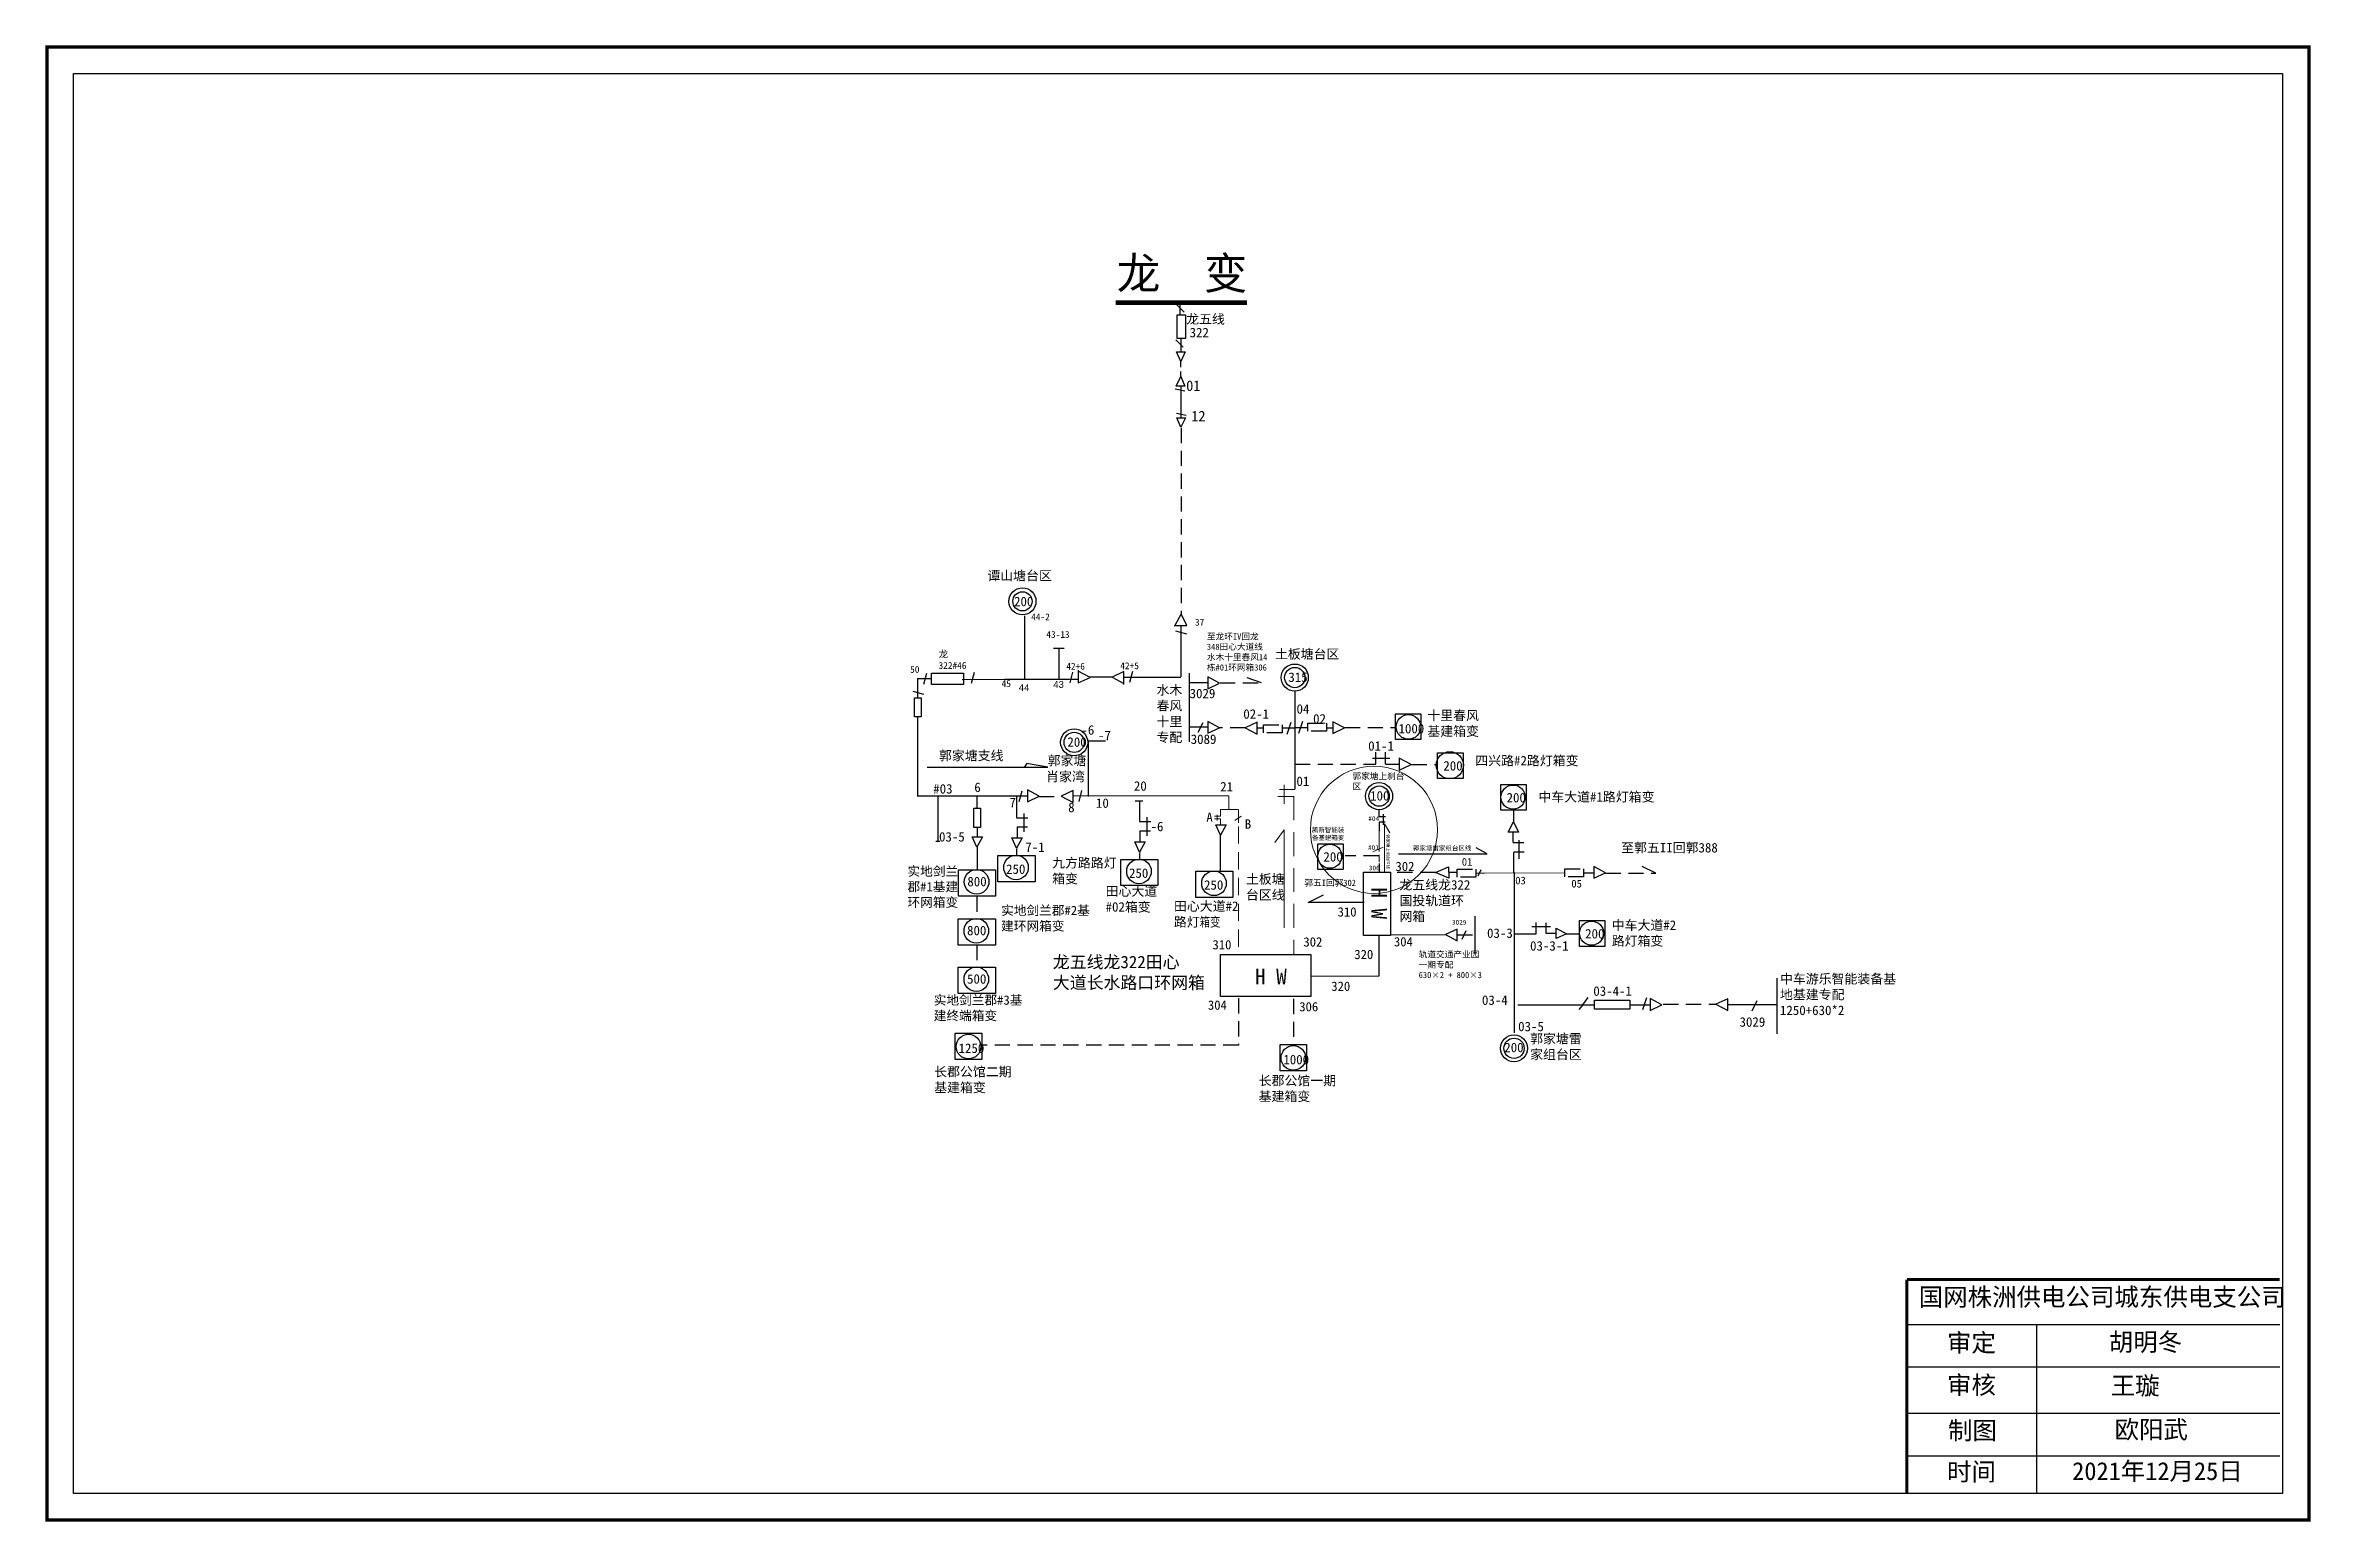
# Model space of a CAD drawing. Extents: x -126 to 605, y -140 to 336.
import ezdxf

# ---------------------------------------------------------------- set-up
doc = ezdxf.new("R2010")
doc.units = 0
doc.header["$LTSCALE"] = 0.774411
doc.linetypes.add('DASHED2', pattern=[9.525, 6.35, -3.175])
doc.layers.get('0').update_dxf_attribs({"linetype": 'CONTINUOUS'})
for name, color, linetype in [('0-RefEdit0', 7, 'CONTINUOUS'), ('MiniCADViewLayer', 7, 'CONTINUOUS'), ('线型', 7, 'DASHED2')]:
    doc.layers.add(name, color=color, linetype=linetype)
doc.styles.add('SimSun_txtstyle_1.00_0_0', font='simsun.ttc', dxfattribs={"height": 1})
doc.styles.add('SimSun_txtstyle_1.50_0_0', font='simsun.ttc', dxfattribs={"height": 1.5})
doc.styles.add('SimSun_txtstyle_2.00_0_0', font='', dxfattribs={"height": 2})
doc.styles.add('SimSun_txtstyle_3.00_0_0', font='', dxfattribs={"height": 3})
doc.styles.add('SimSun_txtstyle_3.05_0_0', font='', dxfattribs={"height": 3.053263})
doc.styles.add('SimSun_txtstyle_300.00_0_0300', font='', dxfattribs={"height": 300})
doc.styles.add('SimSun_txtstyle_4.00_0_0', font='', dxfattribs={"height": 4})
doc.styles.add('SimSun_txtstyle_5.01_0_0', font='', dxfattribs={"height": 5.013118})
doc.styles.add('SimSun_txtstyle_5.79_0_0', font='simsun.ttc', dxfattribs={"height": 5.789306})
doc.styles.get("Standard").update_dxf_attribs({"font": '', "height": 2.5})
doc.styles.add('字体', font='', dxfattribs={"height": 2.5})
doc.styles.add('宋体_txtstyle_5.00_0_0', font='', dxfattribs={"height": 5})
doc.styles.add('宋体_txtstyle_5.77_0_0', font='SIMSUN.TTC', dxfattribs={"height": 5.774157})
doc.styles.add('宋体_txtstyle_5.79_0_0', font='SIMSUN.TTC', dxfattribs={"height": 5.789306})
doc.styles.add('楷体_GB2312_txtstyle_4.00_1_0', font='', dxfattribs={"height": 4})
doc.styles.get('SimSun_txtstyle_2.00_0_0').set_extended_font_data('SimSun')
doc.styles.get('SimSun_txtstyle_3.00_0_0').set_extended_font_data('SimSun')
doc.styles.get('SimSun_txtstyle_3.05_0_0').set_extended_font_data('SimSun')
doc.styles.get('SimSun_txtstyle_300.00_0_0300').set_extended_font_data('SimSun')
doc.styles.get('SimSun_txtstyle_4.00_0_0').set_extended_font_data('SimSun')
doc.styles.get('SimSun_txtstyle_5.01_0_0').set_extended_font_data('SimSun')
doc.styles.get('Standard').set_extended_font_data('SimSun')
doc.styles.get('字体').set_extended_font_data('SimSun')
doc.styles.get('宋体_txtstyle_5.00_0_0').set_extended_font_data('宋体')
doc.styles.get('楷体_GB2312_txtstyle_4.00_1_0').set_extended_font_data('楷体_GB2312', bold=True)

msp = doc.modelspace()

# ---------------------------------------------------------------- linework, layer by layer
for p, q in [((241.69, 250.2), (239.27, 252.62)), ((240.36, 249.46), (240.37, 253.24)), ((241.4, 238.93), (238.98, 241.35)), ((240.71, 237.35), (240.71, 241.55)), ((240.58, 232.52), (240.58, 234.32)), ((240.58, 229.44), (240.58, 231.04)), ((240.64, 226.19), (240.64, 216.23)), ((242.5, 146.33), (239.01, 147.27)), ((240.64, 149.15), (240.64, 132.58)), ((155.6, 131.85), (155.6, 125.76)), ((211.16, 132.5), (218.33, 132.5)), ((224.98, 134.21), (224.04, 130.72)), ((243.35, 111.61), (243.35, 133.74)), ((249.28, 130.62), (243.35, 130.62)), ((155.56, 119.57), (155.56, 93.93)), ((246.22, 114.65), (247.86, 117.85)), ((249.28, 116.25), (243.35, 116.25)), ((208.58, 95.82), (207.63, 92.33)), ((433.07, 17.34), (433.07, 35.26)), ((417.33, 26.82), (432.87, 26.82))]:
    msp.add_line(p, q)
at = {"ltscale": 2}
for p, q in [((240.57, 234.31), (239.25, 237.38)), ((239.25, 237.38), (242.04, 237.38)), ((242.04, 237.38), (240.57, 234.31)), ((239.1, 226.36), (240.57, 229.44)), ((240.57, 229.44), (241.89, 226.36)), ((241.89, 226.36), (239.1, 226.36)), ((240.6, 213.1), (239.28, 216.18)), ((239.28, 216.18), (242.07, 216.18)), ((242.07, 216.18), (240.6, 213.1))]:
    msp.add_line(p, q, dxfattribs=at)
at = {"color": 7, "linetype": 'DASHED2'}
for p, q in [((240.66, 212.9), (240.66, 152.88)), ((160, 131.91), (155.54, 131.91)), ((266.65, 130.65), (260.35, 132.71)), ((253.28, 130.65), (266.65, 130.65)), ((194.77, 93.97), (201.91, 93.97)), ((304.48, 74.8), (293.61, 74.8)), ((259.21, 28.8), (259.21, 13.64)), ((425.05, 24.71), (426.64, 28.04)), ((259.21, 13.64), (176.54, 13.64))]:
    msp.add_line(p, q, dxfattribs=at)
at = {"color": 0}
for p, q in [((190.13, 152.18), (190.13, 131.63)), ((199.53, 141.8), (202.93, 141.8)), ((158.49, 133.58), (157.55, 130.09)), ((170.01, 131.73), (183.81, 131.76)), ((173.85, 133.93), (172.91, 130.44)), ((205.67, 134.07), (204.73, 130.58)), ((157.65, 126.87), (154.16, 127.81)), ((277.43, 128.01), (277.43, 96.25)), ((274.98, 114.03), (276.26, 117.86)), ((279.88, 118.12), (278.61, 114.28)), ((210.68, 111.9), (210.68, 93.97)), ((158.69, 103.38), (197.66, 103.38)), ((190.83, 104.51), (190.09, 103.27)), ((197.66, 103.38), (190.76, 104.61)), ((300.53, 104.31), (303.53, 104.31)), ((302.48, 106.26), (308.04, 106.26)), ((303.53, 104.31), (303.53, 108.21)), ((306.69, 104.31), (306.69, 108.21)), ((306.69, 104.31), (311.05, 104.31)), ((189.26, 95.69), (188.32, 92.19)), ((155.56, 94.1), (191.01, 94.09)), ((162.19, 94.02), (162.19, 79.48)), ((310.89, 75.42), (339.51, 75.42)), ((337.49, 70.26), (336.52, 68.25)), ((281.74, 59.71), (286.62, 62.15)), ((299.74, 59.71), (281.74, 59.71)), ((335.51, 55.29), (335.51, 43.16)), ((331.39, 47.85), (332.67, 50.67)), ((390.87, 28.94), (389.59, 25.11))]:
    msp.add_line(p, q, dxfattribs=at)
at = {"color": 0, "linetype": 'Continuous'}
for p, q in [((201.23, 141.72), (201.23, 131.85)), ((183.8, 131.75), (207.35, 131.75))]:
    msp.add_line(p, q, dxfattribs=at)
at = {"linetype": 'Continuous'}
for p, q in [((222.26, 132.45), (240.63, 132.45)), ((210.75, 111.86), (216.29, 111.88)), ((474.99, -76.47), (595.34, -76.47)), ((516.76, -76.49), (516.76, -131.16)), ((474.99, -90.18), (595.34, -90.18)), ((474.99, -105.14), (595.34, -105.14)), ((474.99, -118.84), (595.34, -118.84))]:
    msp.add_line(p, q, dxfattribs=at)
at = {"linetype": 'DASHED2'}
for p, q in [((261.41, 116.12), (253.11, 116.12)), ((174.71, 61.6), (174.72, 54.46)), ((174.72, 45.97), (174.72, 38.83))]:
    msp.add_line(p, q, dxfattribs=at)
at = {"color": 0, "linetype": 'DASHED2'}
for p, q in [((267.23, 116.02), (265.33, 116.02)), ((273.34, 116.07), (277.58, 116.07)), ((281.53, 116.08), (277.29, 116.08)), ((287.64, 116.12), (289.53, 116.12)), ((293.55, 116.18), (310.15, 116.18)), ((277.42, 104.31), (300.48, 104.31)), ((315.07, 104.22), (323.51, 104.22)), ((348.02, 89.47), (348.02, 85.73)), ((339.25, 75.5), (335.96, 77.32)), ((322.76, 69.41), (308.31, 69.35)), ((329.79, 69.39), (327.06, 69.41)), ((370.56, 69.29), (373.89, 69.29)), ((377.68, 69.22), (393.95, 69.22)), ((393.95, 69.22), (388.47, 71.81)), ((329.84, 49.23), (335.51, 49.23)), ((276.98, 28.62), (276.98, 14.2)), ((396.28, 26.87), (413.37, 26.87))]:
    msp.add_line(p, q, dxfattribs=at)
at = {"color": 0, "linetype": 'DASHED2', "lineweight": 0, "ltscale": 1.568215}
msp.add_line((273.98, 97.72), (273.98, 91.6), dxfattribs=at)
at = {"color": 7, "linetype": 'Continuous', "lineweight": 0, "ltscale": 0.508355}
msp.add_line((205.85, 94.09), (256.06, 94.09), dxfattribs=at)
at = {"color": 7, "linetype": 'Continuous', "lineweight": 0, "ltscale": 0.180389}
msp.add_line((252.33, 88.04), (252.33, 86.22), dxfattribs=at)
at = {"color": 7, "linetype": 'Continuous', "lineweight": 0, "ltscale": 1.893649}
for p, q in [((253.44, 89.68), (259.08, 89.68)), ((256.06, 94.09), (256.06, 89.68))]:
    msp.add_line(p, q, dxfattribs=at)
at = {"color": 7, "linetype": 'Continuous', "lineweight": 0, "ltscale": 0.429595}
msp.add_line((259.18, 89.68), (259.18, 85.39), dxfattribs=at)
at = {"linetype": 'Continuous', "ltscale": 2}
for p, q in [((174.73, 77.6), (173.22, 80.92)), ((173.22, 80.92), (176.54, 80.92)), ((176.54, 80.92), (174.73, 77.6)), ((187.56, 77.27), (186.04, 80.59)), ((186.04, 80.59), (189.37, 80.59)), ((189.37, 80.59), (187.56, 77.27)), ((253.41, 81.46), (251.9, 84.78)), ((251.9, 84.78), (255.22, 84.78)), ((255.22, 84.78), (253.41, 81.46)), ((227.24, 75.99), (225.73, 79.31)), ((225.73, 79.31), (229.05, 79.31)), ((229.05, 79.31), (227.24, 75.99))]:
    msp.add_line(p, q, dxfattribs=at)
at = {"color": 7}
msp.add_line((253.33, 81.55), (253.33, 70.07), dxfattribs=at)
at = {"color": 7, "linetype": 'DASHED2', "lineweight": 0, "ltscale": 1.128553}
msp.add_line((259.21, 84.28), (259.21, 43.36), dxfattribs=at)
at = {"color": 0, "linetype": 'DASHED2', "lineweight": 0, "ltscale": 1.868279}
msp.add_line((304.66, 76.22), (304.64, 82.68), dxfattribs=at)
at = {"color": 7, "linetype": 'Continuous', "lineweight": 0, "ltscale": 0.772831}
for q in [(306.32, 69.51), (308.1, 82.21)]:
    msp.add_line((306.32, 85.15), q, dxfattribs=at)
at = {"color": 0, "linetype": 'Continuous', "ltscale": 2}
for p, q in [((346.22, 82.45), (348.03, 85.77)), ((349.55, 82.45), (346.22, 82.45)), ((348.03, 85.77), (349.55, 82.45)), ((361.8, 51.43), (365.12, 49.62)), ((361.8, 48.11), (361.8, 51.43)), ((365.12, 49.62), (361.8, 48.11))]:
    msp.add_line(p, q, dxfattribs=at)
at = {"color": 7, "linetype": 'Continuous', "lineweight": 0, "ltscale": 0.142155}
msp.add_line((304.65, 75.09), (304.65, 72.69), dxfattribs=at)
at = {"color": 0, "linetype": 'Continuous', "lineweight": 0, "ltscale": 0.576629}
msp.add_line((335.83, 69.23), (338.6, 69.22), dxfattribs=at)
at = {"color": 0, "linetype": 'Continuous', "lineweight": 0, "ltscale": 1.868279}
msp.add_line((338.6, 69.22), (364.29, 69.25), dxfattribs=at)
at = {"linetype": 'Continuous', "const_width": 1.06}
msp.add_lwpolyline([(-125.39, 335.83), (604.78, 335.83), (604.78, -139.59), (-125.39, -139.59)], close=True, dxfattribs=at)
at = {"linetype": 'Continuous'}
for points in [[(-116.81, 327.24), (596.19, 327.24), (596.19, -131.01), (-116.81, -131.01)], [(167.81, 17.59), (176.37, 17.59), (176.37, 9.04), (167.81, 9.04)]]:
    msp.add_lwpolyline(points, close=True, dxfattribs=at)
for points, const_width in [([(261.98, 253.31), (219.56, 253.28)], 1.47), ([(474.99, -61.99), (595.34, -61.99)], 0.965)]:
    msp.add_lwpolyline(points, dxfattribs=dict(at, const_width=const_width))
msp.add_lwpolyline([(242.16, 249.34), (242.16, 241.7), (239.45, 241.7), (239.45, 249.34)], close=True)
for points in [[(238.41, 149.08), (242.5, 149.08), (240.71, 152.91), (238.67, 149.08)], [(222.23, 130.12), (222.23, 134.21), (218.39, 132.42), (222.23, 130.37)], [(249.28, 132.54), (249.28, 128.7), (253.11, 130.49), (249.28, 132.54)], [(249.28, 118.16), (249.28, 114.33), (253.11, 116.12), (249.28, 118.16)], [(265.24, 114.08), (265.24, 117.91), (261.41, 116.12), (265.24, 114.08)], [(205.82, 91.99), (205.82, 95.82), (201.99, 94.03), (205.82, 91.99)], [(417.17, 24.87), (417.17, 28.66), (413.34, 26.87), (417.17, 24.83)]]:
    msp.add_lwpolyline(points)
at = {"color": 0}
for points in [[(160.1, 133.72), (170.45, 133.72), (170.45, 130.09), (160.1, 130.09)], [(156.8, 125.81), (156.8, 119.6), (154.63, 119.6), (154.63, 125.81)], [(309.85, 120.63), (318.05, 120.63), (318.05, 112.33), (309.85, 112.33)], [(323.49, 108.04), (331.69, 108.04), (331.69, 99.75), (323.49, 99.75)], [(343.9, 97.76), (352.1, 97.76), (352.1, 89.46), (343.9, 89.46)], [(175.97, 90.15), (175.97, 83.94), (173.8, 83.94), (173.8, 90.15)], [(181.53, 74.91), (193.55, 74.91), (193.55, 66.42), (181.53, 66.42)], [(221.21, 73.63), (233.23, 73.63), (233.23, 65.15), (221.21, 65.15)], [(284.78, 78.68), (292.98, 78.68), (292.98, 70.39), (284.78, 70.39)], [(168.81, 70.27), (180.83, 70.27), (180.83, 61.78), (168.81, 61.78)], [(245.43, 69.79), (257.44, 69.79), (257.44, 61.31), (245.43, 61.31)], [(299.55, 69.51), (308.29, 69.51), (308.29, 49.06), (299.55, 49.06)], [(168.71, 54.46), (180.73, 54.46), (180.73, 45.97), (168.71, 45.97)], [(369.27, 53.85), (377.46, 53.85), (377.46, 45.55), (369.27, 45.55)], [(168.71, 38.83), (180.73, 38.83), (180.73, 30.34), (168.71, 30.34)], [(253.37, 42.98), (282.59, 42.98), (282.59, 29.36), (253.37, 29.36)], [(374.18, 28.14), (385.56, 28.14), (385.56, 25.31), (374.18, 25.31)]]:
    msp.add_lwpolyline(points, close=True, dxfattribs=at)
for points in [[(207.46, 134.67), (207.46, 130.58), (211.3, 132.37), (207.46, 134.41)], [(289.62, 118.07), (289.62, 114.24), (293.46, 116.03), (289.62, 118.07)], [(311.08, 106.22), (311.08, 102.42), (314.91, 104.21), (311.08, 106.26)], [(191.06, 96.03), (191.06, 92.2), (194.89, 93.98), (191.06, 96.03)], [(327.05, 71.23), (327.07, 67.59), (322.76, 69.41), (327.05, 71.23)], [(373.88, 71.35), (373.88, 67.52), (377.71, 69.31), (373.88, 71.35)], [(329.84, 47.31), (329.84, 51.14), (326, 49.35), (329.84, 47.31)], [(392.07, 28.69), (392.07, 24.85), (395.91, 26.64), (392.07, 28.69)]]:
    msp.add_lwpolyline(points, dxfattribs=at)
at = {"color": 0, "linetype": 'DASHED2'}
for points in [[(273.31, 114.52), (267.27, 114.52), (267.27, 117.09), (273.31, 117.09)], [(281.56, 117.62), (287.6, 117.62), (287.6, 115.06), (281.56, 115.06)], [(329.79, 70.51), (335.83, 70.51), (335.83, 67.94), (329.79, 67.94)], [(364.55, 70.6), (370.59, 70.6), (370.59, 68.03), (364.55, 68.03)]]:
    msp.add_lwpolyline(points, close=True, dxfattribs=at)
at = {"color": 0, "linetype": 'DASHED2', "lineweight": 0, "ltscale": 1.016203}
msp.add_lwpolyline([(277.4, 96.13), (272, 96.13)], dxfattribs=at)
at = {"color": 7, "linetype": 'Continuous', "lineweight": 0, "ltscale": 1.893649}
msp.add_lwpolyline([(253.46, 89.68), (253.46, 87.52), (251.46, 87.52)], dxfattribs=at)
at = {"color": 0, "linetype": 'DASHED2', "lineweight": 0, "ltscale": 1.568215}
msp.add_lwpolyline([(271.94, 93.95), (277.11, 93.95), (277.11, 42.88)], dxfattribs=at)
at = {"color": 7, "linetype": 'Continuous', "lineweight": 0, "ltscale": 0.180389}
msp.add_lwpolyline([(251.52, 86.74), (253.45, 86.74), (253.45, 84.92)], dxfattribs=at)
at = {"color": 7, "linetype": 'Continuous', "lineweight": 0, "ltscale": 0.429595}
msp.add_lwpolyline([(258.05, 86.2), (260.11, 87.53)], dxfattribs=at)
at = {"color": 0, "linetype": 'Continuous', "lineweight": 0, "ltscale": 1.271519}
msp.add_lwpolyline([(274.01, 51.53), (274.01, 83.2), (270.96, 79.12), (270.96, 79.12)], dxfattribs=at)
at = {"color": 7, "linetype": 'DASHED2'}
msp.add_lwpolyline([(161.55, 79.49), (162.83, 79.49)], dxfattribs=at)
at = {"color": 0, "linetype": 'Continuous', "lineweight": 0, "ltscale": 1.868279}
msp.add_lwpolyline([(302.62, 76.02), (305.97, 77.58)], dxfattribs=at)
at = {"color": 0, "linetype": 'Continuous'}
msp.add_lwpolyline([(272.65, 13.92), (281.21, 13.92), (281.21, 5.37), (272.65, 5.37)], close=True, dxfattribs=at)
at = {"color": 0, "const_width": 0.965}
msp.add_lwpolyline([(474.92, -61.99), (474.92, -130.94)], dxfattribs=at)
at = {"color": 0}
for centre, radius in [((189.48, 156.9), 4.37), ((189.48, 156.9), 3.1), ((277.39, 132.31), 4.37), ((277.39, 132.31), 3.27), ((314.08, 116.37), 3.97), ((206.17, 111.39), 4.37), ((206.17, 111.39), 3.27), ((327.43, 104.01), 4.37), ((347.84, 93.72), 3.9), ((187.41, 71.02), 3.97), ((227.1, 69.74), 3.97), ((288.71, 74.65), 3.9), ((174.69, 66.38), 3.97), ((251.31, 65.9), 3.97), ((174.59, 50.56), 3.97), ((373.2, 49.81), 3.9), ((174.59, 34.94), 3.97), ((348.16, 12.65), 4.37), ((348.16, 12.65), 3.27), ((276.92, 9.56), 3.97)]:
    msp.add_circle(centre, radius, dxfattribs=at)
at = {"color": 12, "linetype": 'Continuous', "lineweight": 0, "ltscale": 1.343726, "true_color": 0xc00000}
msp.add_circle((302.95, 83.17), 20.54, dxfattribs=at)
at = {"color": 0, "linetype": 'Continuous'}
for radius in [4.37, 3.27]:
    msp.add_circle((304.6, 94.04), radius, dxfattribs=at)
msp.add_circle((172.07, 13.22), 3.97)
at = {"layer": '0-RefEdit0', "ltscale": 2}
for p, q in [((238.81, 225.5), (241.91, 224.84)), ((239.22, 217.66), (242.32, 217))]:
    msp.add_line(p, q, dxfattribs=at)
at = {"layer": '0-RefEdit0', "linetype": 'ByBlock', "ltscale": 2}
for p, q in [((189.92, 88.48), (189.92, 82.47)), ((225.84, 92.55), (228.37, 92.55)), ((305.9, 88.25), (305.9, 84.78)), ((174.9, 83.94), (174.9, 80.99)), ((187.55, 87.08), (191.24, 87.08)), ((191.14, 84), (187.73, 84)), ((187.73, 84), (187.73, 80.67)), ((227.23, 85.8), (230.92, 85.8)), ((230.82, 82.73), (227.41, 82.73)), ((227.41, 82.73), (227.41, 79.39)), ((229.6, 87.2), (229.6, 81.2)), ((304.53, 87.44), (306.67, 87.44)), ((306.61, 85.66), (304.64, 85.66)), ((304.64, 85.66), (304.64, 82.68)), ((174.83, 77.57), (174.82, 70.27)), ((187.59, 77.14), (187.59, 75.05)), ((227.27, 75.87), (227.27, 73.78))]:
    msp.add_line(p, q, dxfattribs=at)
at = {"layer": '0-RefEdit0', "color": 0, "linetype": 'ByBlock', "ltscale": 2}
for p, q in [((347.86, 79.03), (347.86, 82.37)), ((347.86, 79.03), (351.27, 79.03)), ((351.45, 75.96), (348.07, 75.96)), ((349.85, 73.83), (349.85, 79.84)), ((353.91, 51.98), (359.91, 51.98)), ((355.31, 49.61), (355.31, 53.3)), ((358.38, 53.2), (358.38, 49.79)), ((358.38, 49.79), (361.72, 49.79)), ((365.12, 49.59), (368.95, 49.59))]:
    msp.add_line(p, q, dxfattribs=at)
at = {"layer": 'MiniCADViewLayer', "color": 0}
for p, q in [((304.62, 72.26), (304.61, 69.48)), ((348.17, 69.36), (348.21, 17.6)), ((304.63, 36.07), (304.63, 49.25)), ((308.31, 49.29), (326, 49.35)), ((282.82, 35.94), (304.63, 36.07)), ((349.39, 26.72), (374.11, 26.72)), ((370.35, 26.72), (369.1, 25.16)), ((370.35, 26.72), (372.09, 29.02)), ((385.49, 26.72), (392.05, 26.72))]:
    msp.add_line(p, q, dxfattribs=at)
at = {"layer": '线型', "linetype": 'ByBlock'}
for p, q in [((174.71, 94.15), (174.71, 90.13)), ((187.54, 93.82), (187.54, 87.1)), ((227.22, 92.55), (227.22, 85.83)), ((304.53, 89.69), (304.53, 87.46))]:
    msp.add_line(p, q, dxfattribs=at)
at = {"layer": '线型', "color": 0, "linetype": 'ByBlock'}
for p, q in [((348.05, 69.21), (348.05, 75.93)), ((348.57, 49.6), (355.28, 49.6))]:
    msp.add_line(p, q, dxfattribs=at)

# ---------------------------------------------------------------- texts
at = {"color": 0, "style": '字体'}
for s, p in [('肖家湾', (197.14, 98.84)), ('郭家塘', (197.61, 104))]:
    msp.add_text(s, height=3.053, dxfattribs=at).set_placement(p)
at = {"linetype": 'Continuous', "attachment_point": 1}
for s, insert, char_height, width, style in [('龙  变', (219.93, 267.94), 10.308, 49.9469, '字体'), ('土板塘台区', (270.98, 141.45), 3.053, 60.5991, '字体'), ('水木春风十里专配', (232.75, 129.84), 3.053, 11.5007, '字体'), ('{\\fSimSun|b0|i0|c134|p2;九方路路灯箱变}', (199.07, 74.03), 3.0533, 22.5685, 'SimSun_txtstyle_3.05_0_0'), ('{\\fSimSun|b0|i0|c134|p2;田心大道#02箱变}', (216.32, 64.91), 3.0533, 22.5685, '字体'), ('{\\C0;田心大道#2路灯\\W0.8;箱变}', (238.38, 60.07), 3.0533, 22.5685, '字体'), ('国网株洲供电公司城东供电支公司', (478.79, -64.7), 5.7893, 158.2756, 'SimSun_txtstyle_5.01_0_0'), ('审定', (487.92, -79.48), 5.789, 45.2753, '字体'), ('胡明冬', (540.14, -79.23), 5.789, 45.2753, '宋体_txtstyle_5.79_0_0'), ('审核', (487.92, -93.11), 5.789, 45.2753, '字体'), ('王璇', (540.76, -93.33), 5.789, 63.7864, 'SimSun_txtstyle_5.01_0_0'), ('制图', (488.23, -107.82), 5.789, 45.2753, '字体'), ('欧阳武', (542, -107.47), 5.789, 72.2698, 'SimSun_txtstyle_5.79_0_0'), ('时间', (487.92, -121.1), 5.789, 45.2753, '字体')]:
    msp.add_mtext(s, dxfattribs=dict(at, insert=insert, char_height=char_height, width=width, style=style))
at = {"linetype": 'Continuous', "char_height": 3.053, "attachment_point": 1}
for s, insert, width in [('龙五线', (242.32, 249.54), 13.1356), ('-7', (213.87, 115.12), 6.6924)]:
    msp.add_mtext(s, dxfattribs=dict(at, insert=insert, width=width))
at = {"attachment_point": 1}
for s, insert, char_height, width in [('322', (243.44, 245.19), 3.053, 6.907), ('01', (242.33, 228.19), 3.387, 7.124), ('12', (243.97, 218.41), 3.387, 7.124), ('37', (245.16, 151.27), 2.209, 6.6924), ('42+5', (221.06, 137.22), 2.209, 6.6924), ('1250', (168.86, 14.2), 3.053, 6.907)]:
    msp.add_mtext(s, dxfattribs=dict(at, insert=insert, char_height=char_height, width=width))
at = {"color": 0, "attachment_point": 1}
for s, insert, char_height, width, style in [('谭山塘台区', (178.14, 166.73), 3.053, 28.3405, '字体'), ('02-1', (260.77, 122.07), 3.053, 6.6924, 'SimSun_txtstyle_3.05_0_0'), ('04', (277.96, 123.7), 3.053, 6.6924, 'SimSun_txtstyle_3.05_0_0'), ('02', (283.3, 120.53), 3.053, 6.6924, 'SimSun_txtstyle_3.05_0_0'), ('郭家塘支线', (162.54, 108.66), 3.053, 24.7649, '字体'), ('四兴路#2路灯箱变', (335.67, 107.03), 3.053, 38.0101, '字体'), ('中车大道#1路灯箱变', (356.03, 95.34), 3.053, 42.3217, '字体'), ('01', (331.3, 74.08), 2.5, 6.6924, 'SimSun_txtstyle_3.05_0_0'), ('至郭五II回郭388', (382.73, 78.92), 3.053, 38.0101, '字体'), ('土板塘\\P台区线', (261.62, 68.81), 3.053, 24.7649, 'SimSun_txtstyle_3.05_0_0'), ('302', (309.88, 72.86), 3, 6.6924, 'SimSun_txtstyle_3.05_0_0'), ('龙五线龙322国投轨道环网箱\\P', (311.16, 66.95), 3.0533, 24.7649, 'SimSun_txtstyle_3.05_0_0'), ('03', (348.55, 68.06), 2.5, 6.6924, 'SimSun_txtstyle_3.05_0_0'), ('05', (366.66, 67.04), 2.5, 6.6924, 'SimSun_txtstyle_3.05_0_0'), ('{\\fSimSun|b1|i0|c134|p2;310}', (291.21, 58.18), 3, 6.6924, '楷体_GB2312_txtstyle_4.00_1_0'), ('3029', (328.12, 54.09), 1.5, 6.6924, 'SimSun_txtstyle_3.05_0_0'), ('03-3', (339.45, 51.35), 3.053, 6.6924, 'SimSun_txtstyle_3.05_0_0'), ('中车大道#2路灯箱变', (379.69, 53.94), 3.053, 23.5295, '字体'), ('{\\fSimSun|b1|i0|c134|p2;302}', (280.16, 48.49), 3, 6.6924, '楷体_GB2312_txtstyle_4.00_1_0'), ('{\\fSimSun|b1|i0|c134|p2;320}', (296.6, 44.45), 3, 6.6924, '楷体_GB2312_txtstyle_4.00_1_0'), ('304', (309.39, 48.55), 3, 6.6924, 'SimSun_txtstyle_3.05_0_0'), ('{\\fSimSun|b1|i0|c134|p2;320}', (289.17, 34.19), 3, 6.6924, '楷体_GB2312_txtstyle_4.00_1_0'), ('03-4', (337.8, 29.72), 3.053, 6.6924, 'SimSun_txtstyle_3.05_0_0'), ('03-4-1', (373.75, 32.65), 3.053, 6.6924, 'SimSun_txtstyle_3.05_0_0'), ('{\\fSimSun|b1|i0|c134|p2;306}', (278.84, 27.58), 3, 6.6924, '楷体_GB2312_txtstyle_4.00_1_0'), ('03-5', (349.48, 21.22), 3.053, 6.6924, 'SimSun_txtstyle_3.05_0_0')]:
    msp.add_mtext(s, dxfattribs=dict(at, insert=insert, char_height=char_height, width=width, style=style))
for s, insert, char_height, width in [('200', (186.78, 158.39), 3.053, 6.907), ('44-2', (192.3, 153), 2.209, 6.6924), ('{\\H0.7235x;43-13}', (197.19, 147.33), 3.0533, 10.9673), ('龙322#46', (162.4, 141), 2.209, 6.6924), ('50', (153.23, 136.04), 2.209, 6.6924), ('42+6', (203.63, 137.06), 2.209, 6.6924), ('315', (275.31, 133.95), 3.053, 6.907), ('45', (182.75, 131.46), 2.209, 6.6924), ('{\\fArial|b0|i0|c0|p32;44}', (188.28, 130.17), 2.2089, 6.6924), ('{\\fArial|b0|i0|c0|p32;43}', (199.42, 131.19), 2.2089, 6.6924), ('1000', (310.87, 117.35), 3.053, 6.907), ('200', (203.99, 113.03), 3.053, 6.907), ('-6', (208.52, 116.92), 3.053, 6.6924), ('01-1', (301.09, 111.76), 3.053, 6.6924), ('200', (325.34, 105.35), 3.053, 6.907), ('#03', (160.68, 97.92), 3.053, 6.6924), ('20', (225.45, 98.85), 3.053, 6.6924), ('10', (213.22, 93.32), 3.053, 6.6924), ('200', (345.75, 95.07), 3.053, 6.907), ('03-5', (162.55, 82.44), 3.053, 6.6924), ('-6', (230.83, 85.77), 3.053, 6.6924), ('200', (286.63, 75.99), 3.053, 6.907), ('{\\fSimSun|b0|i0|c134|p2;250}', (184.2, 72), 3.0533, 6.907), ('{\\fSimSun|b0|i0|c134|p2;250}', (223.88, 70.72), 3.0533, 6.907), ('{\\fSimSun|b0|i0|c134|p2;250}', (248.09, 66.89), 3.0533, 6.907), ('200', (371.11, 51.16), 3.053, 6.907), ('1000', (273.7, 10.54), 3.053, 6.907), ('200', (345.01, 14.45), 3.053, 6.907)]:
    msp.add_mtext(s, dxfattribs=dict(at, insert=insert, char_height=char_height, width=width))
at = {"color": 0, "linetype": 'Continuous', "attachment_point": 1}
for s, insert, char_height, width, style in [('至龙环IV回龙348田心大道线水木十里春风14栋#01环网箱306', (249.02, 146.58), 2, 19.8734, '字体'), ('十里春风基建箱变', (320.18, 121.62), 3.053, 17.6892, '字体'), ('01', (277.92, 100.36), 3.053, 6.6924, 'SimSun_txtstyle_3.05_0_0'), ('郭五I回郭302', (280.49, 67.07), 2, 60.5991, '字体'), ('轨道交通产业园一期专配\\P630×2 + 800×3', (317.38, 43.97), 2, 22.2737, '字体'), ('郭家塘雷\\P家组台区', (353.35, 17.29), 3.053, 60.5991, '字体')]:
    msp.add_mtext(s, dxfattribs=dict(at, insert=insert, char_height=char_height, width=width, style=style))
at = {"char_height": 3.053, "attachment_point": 1}
for s, insert, width, style in [('3029', (243.44, 128.7), 6.6924, 'SimSun_txtstyle_3.05_0_0'), ('3089', (243.79, 113.94), 6.6924, 'SimSun_txtstyle_3.05_0_0'), ('长郡公馆二期\\P基建箱变', (160.99, 6.62), 38.0101, '字体'), ('长郡公馆一期\\P基建箱变', (265.73, 3.75), 38.0101, '字体')]:
    msp.add_mtext(s, dxfattribs=dict(at, insert=insert, width=width, style=style))
at = {"color": 7, "attachment_point": 1}
for s, insert, char_height, width, style in [('6', (173.94, 98.41), 3.05, 6.6924, 'SimSun_txtstyle_3.05_0_0'), ('21', (253.31, 98.61), 3.053, 6.6924, 'SimSun_txtstyle_3.05_0_0'), ('7', (185.29, 93.48), 3.05, 6.6924, 'SimSun_txtstyle_3.05_0_0'), ('8', (204.24, 91.91), 3.05, 6.6924, 'SimSun_txtstyle_3.05_0_0'), ('凯斯智能装^M^J备基建箱变', (282.88, 83.89), 1.5, 23.5295, 'SimSun_txtstyle_1.50_0_0'), ('#04', (301.12, 87.52), 1.5, 6.6924, 'SimSun_txtstyle_1.50_0_0'), ('#01', (301.02, 78.19), 1.5, 6.6924, 'SimSun_txtstyle_1.50_0_0'), ('实地剑兰郡#1基建环网箱变', (152.37, 71.3), 3, 18.4611, 'SimSun_txtstyle_3.00_0_0'), ('800', (171.7, 68), 3.053, 6.907, 'SimSun_txtstyle_3.05_0_0'), ('306', (301.27, 71.61), 1.5, 6.6924, 'SimSun_txtstyle_1.50_0_0'), ('实地剑兰郡#2基建环网箱变', (182.59, 58.66), 3, 29.4645, 'SimSun_txtstyle_3.00_0_0'), ('800', (171.6, 52.19), 3.053, 6.907, 'SimSun_txtstyle_3.05_0_0'), ('{\\fSimSun|b1|i0|c134|p2;310}', (250.81, 47.59), 3, 6.6924, '楷体_GB2312_txtstyle_4.00_1_0'), ('实地剑兰郡#3基建终端箱变', (160.84, 29.72), 3, 29.4645, 'SimSun_txtstyle_3.00_0_0'), ('500', (171.6, 36.56), 3.053, 6.907, 'SimSun_txtstyle_3.05_0_0'), ('{\\fSimSun|b1|i0|c134|p2;304}', (249.35, 28.1), 3, 6.6924, '楷体_GB2312_txtstyle_4.00_1_0'), ('3029', (420.95, 22.68), 3.053, 6.6924, 'SimSun_txtstyle_3.05_0_0')]:
    msp.add_mtext(s, dxfattribs=dict(at, insert=insert, char_height=char_height, width=width, style=style))
at = {"color": 7, "linetype": 'Continuous', "attachment_point": 1}
for s, insert, char_height, width, style in [('郭家塘上刹台区', (296.02, 101.49), 2, 17.5917, 'SimSun_txtstyle_2.00_0_0'), ('100', (301.71, 95.68), 3.053, 6.907, 'SimSun_txtstyle_3.05_0_0'), ('郭家塘雷家组台区线', (315.5, 78.03), 1.5, 61.0837, 'SimSun_txtstyle_1.50_0_0'), ('2021年12月25日', (528.31, -120.91), 5.7742, 60.571, '宋体_txtstyle_5.77_0_0')]:
    msp.add_mtext(s, dxfattribs=dict(at, insert=insert, char_height=char_height, width=width, style=style))
at = {"color": 7, "linetype": 'Continuous', "lineweight": 0, "ltscale": 1.090123, "char_height": 3, "attachment_point": 1}
for s, insert, style in [('A', (248.86, 88.75), 'SimSun_txtstyle_3.00_0_0'), ('B', (261.27, 86.54), 'SimSun_txtstyle_300.00_0_0300')]:
    msp.add_mtext(s, dxfattribs=dict(at, insert=insert, style=style))
at = {"color": 1, "linetype": 'Continuous', "lineweight": 0, "ltscale": 0.525976, "true_color": 0xff0000, "insert": (307.96, 81.71), "char_height": 1, "attachment_point": 1, "rotation": 270, "style": 'SimSun_txtstyle_1.00_0_0'}
msp.add_mtext('郭家塘上刹台区线', dxfattribs=at)
at = {"color": 18, "true_color": 0x000000, "insert": (190.42, 79.11), "char_height": 3.053, "width": 6.6924, "attachment_point": 1, "style": 'SimSun_txtstyle_3.05_0_0'}
msp.add_mtext('{\\C0;7-1}', dxfattribs=at)
at = {"color": 0, "linetype": 'Continuous', "lineweight": 0, "ltscale": 2.436461, "insert": (307.11, 64.58), "char_height": 5, "attachment_point": 1, "rotation": 270, "style": '宋体_txtstyle_5.00_0_0'}
msp.add_mtext('H W', dxfattribs=at)
at = {"color": 1, "insert": (353.33, 47.24), "char_height": 3.053, "width": 6.6924, "attachment_point": 1, "style": 'SimSun_txtstyle_3.05_0_0'}
msp.add_mtext('03-3-1', dxfattribs=at)
at = {"color": 7, "linetype": 'Continuous', "lineweight": 0, "ltscale": 3.028119, "insert": (199.29, 42.52), "char_height": 4, "attachment_point": 1, "style": 'SimSun_txtstyle_4.00_0_0'}
msp.add_mtext('龙五线龙322田心\\P大道长水路口环网箱', dxfattribs=at)
at = {"color": 0, "linetype": 'Continuous', "lineweight": 0, "ltscale": 2.436461, "insert": (264.59, 38.34), "char_height": 5, "attachment_point": 1, "style": '宋体_txtstyle_5.00_0_0'}
msp.add_mtext('H W', dxfattribs=at)
at = {"color": 7, "true_color": 0xffffff, "insert": (434, 36.62), "char_height": 3.0533, "width": 38.0101, "attachment_point": 1, "style": '字体'}
msp.add_mtext('中车游乐智能装备基地基建专配\\P1250+630*2', dxfattribs=at)

doc.saveas('drawing.dxf')
